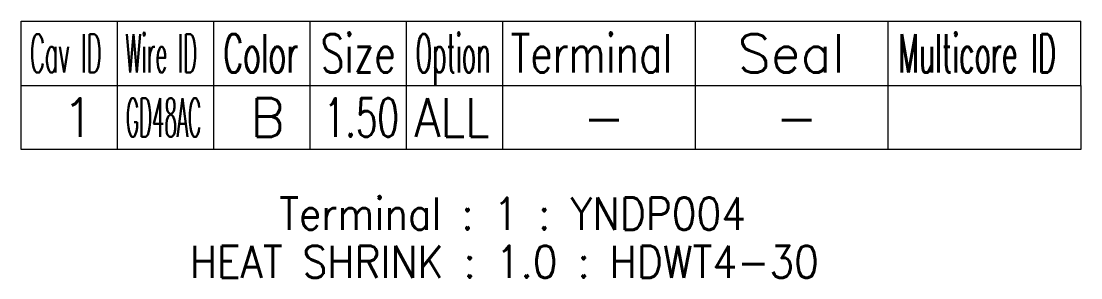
# Model space of a CAD drawing. Header units: inches. Extents: x 47316 to 59086, y 3141 to 11743.
# Drawn here: x 53107.8 to 53190.3, y 9961.3 to 9981.3 of the extents above; entities that cross this region are included whole.
import ezdxf

# ---------------------------------------------------------------- set-up
doc = ezdxf.new("R2010")
doc.units = ezdxf.units.IN
doc.header["$MEASUREMENT"] = 0
doc.styles.get("Standard").update_dxf_attribs({"font": ''})
doc.styles.get('Standard').set_extended_font_data('SimSun')

msp = doc.modelspace()

# ---------------------------------------------------------------- linework, layer by layer
at = {"color": 0, "linetype": 'Continuous', "lineweight": 15}
for p, q in [((53107.833, 9981.324), (53190.333, 9981.324)), ((53107.833, 9976.324), (53107.833, 9981.324)), ((53107.833, 9976.324), (53190.333, 9976.324))]:
    msp.add_line(p, q, dxfattribs=at)
at = {"color": 7, "linetype": 'Continuous', "lineweight": 15}
for p, q in [((53115.333, 9976.324), (53115.333, 9981.324)), ((53122.833, 9976.324), (53122.833, 9981.324)), ((53130.333, 9976.324), (53130.333, 9981.324)), ((53137.833, 9976.324), (53137.833, 9981.324)), ((53145.333, 9976.324), (53145.333, 9981.324)), ((53160.333, 9976.324), (53160.333, 9981.324)), ((53175.333, 9976.324), (53175.333, 9981.324)), ((53190.333, 9976.324), (53190.333, 9981.324))]:
    msp.add_line(p, q, dxfattribs=at)
at = {"color": 102, "linetype": 'Continuous', "lineweight": 15}
for p, q in [((53115.333, 9971.324), (53115.333, 9976.324)), ((53122.833, 9971.324), (53122.833, 9976.324)), ((53130.333, 9971.324), (53130.333, 9976.324)), ((53137.833, 9971.324), (53137.833, 9976.324)), ((53145.333, 9971.324), (53145.333, 9976.324)), ((53160.333, 9971.324), (53160.333, 9976.324)), ((53175.333, 9971.324), (53175.333, 9976.324))]:
    msp.add_line(p, q, dxfattribs=at)
at = {"color": 0, "linetype": 'Continuous', "lineweight": 15}
msp.add_lwpolyline([(53107.833, 9971.324), (53107.833, 9976.324), (53190.333, 9976.324), (53190.333, 9971.324)], close=True, dxfattribs=at)

# ---------------------------------------------------------------- texts
at = {"color": 7, "linetype": 'Continuous', "lineweight": 15, "char_height": 3, "attachment_point": 1}
for s, insert, width in [('\\Fromans.shx;\\W0.4292452830;\\T1.0000000000;\\o\\lCav ID', (53108.517, 9980.324), 6.5), ('\\Fromans.shx;\\W0.4026548673;\\T1.0000000000;\\o\\lWire ID', (53115.948, 9980.324), 6.5), ('\\Fromans.shx;\\W0.5687500000;\\T1.0000000000;\\o\\lColor', (53123.576, 9980.324), 6.5), ('\\Fromans.shx;\\W0.7222222222;\\T1.0000000000;\\o\\lSize', (53131.142, 9980.324), 6.5), ('\\Fromans.shx;\\W0.4595959596;\\T1.0000000000;\\o\\lOption', (53138.53, 9980.324), 6.5), ('\\Fromans.shx;\\W0.7480916031;\\T1.0000000000;\\o\\lTerminal', (53145.939, 9980.324), 14), ('\\Fromans.shx;\\W1.0000000000;\\T1.0000000000;\\o\\lSeal', (53163.618, 9980.324), 9.28571), ('\\Fromans.shx;\\W0.5185185185;\\T1.0000000000;\\o\\lMulticore ID', (53176.129, 9980.324), 14), ('\\Fromans.shx;\\W1.0000000000;\\T1.0000000000;\\o\\l1', (53111.011, 9975.324), 2.85714)]:
    msp.add_mtext(s, dxfattribs=dict(at, insert=insert, width=width))
at = {"color": 21, "linetype": 'Continuous', "lineweight": 15, "char_height": 3, "attachment_point": 1}
for s, insert, width in [('\\Fromans.shx;\\W0.3760330579;\\T1.0000000000;\\o\\lGD48AC', (53115.994, 9975.324), 6.5), ('\\Fromans.shx;\\W0.6500000000;\\T1.0000000000;\\o\\l1.50', (53131.39, 9975.324), 6.5), ('\\Fromans.shx;\\W1.0000000000;\\T1.0000000000;\\o\\l-', (53151.547, 9975.324), 3.71429)]:
    msp.add_mtext(s, dxfattribs=dict(at, insert=insert, width=width))
at = {"color": 140, "linetype": 'Continuous', "lineweight": 15, "char_height": 3, "attachment_point": 1}
for s, insert, width in [('\\Fromans.shx;\\W1.0000000000;\\T1.0000000000;\\o\\lB', (53125.654, 9975.324), 3), ('\\Fromans.shx;\\W0.8750000000;\\T1.0000000000;\\o\\lALL', (53138.458, 9975.324), 6.5), ('\\Fromans.shx;\\W1.0000000000;\\T1.0000000000;\\o\\l-', (53166.547, 9975.324), 3.71429)]:
    msp.add_mtext(s, dxfattribs=dict(at, insert=insert, width=width))
at = {"color": 42, "linetype": 'Continuous', "lineweight": 15, "char_height": 2.5, "attachment_point": 1}
for s, insert, width in [('\\Fromans.shx;\\W0.9000000000;\\T1.0000000000;\\o\\lTerminal : 1 : YNDP004', (53127.922, 9967.574), 42.53571), ('\\Fromans.shx;\\W0.9000000000;\\T1.0000000000;\\o\\lHEAT SHRINK : 1.0 : HDWT4-30', (53120.958, 9963.824), 57.10714)]:
    msp.add_mtext(s, dxfattribs=dict(at, insert=insert, width=width))

doc.saveas('drawing.dxf')
